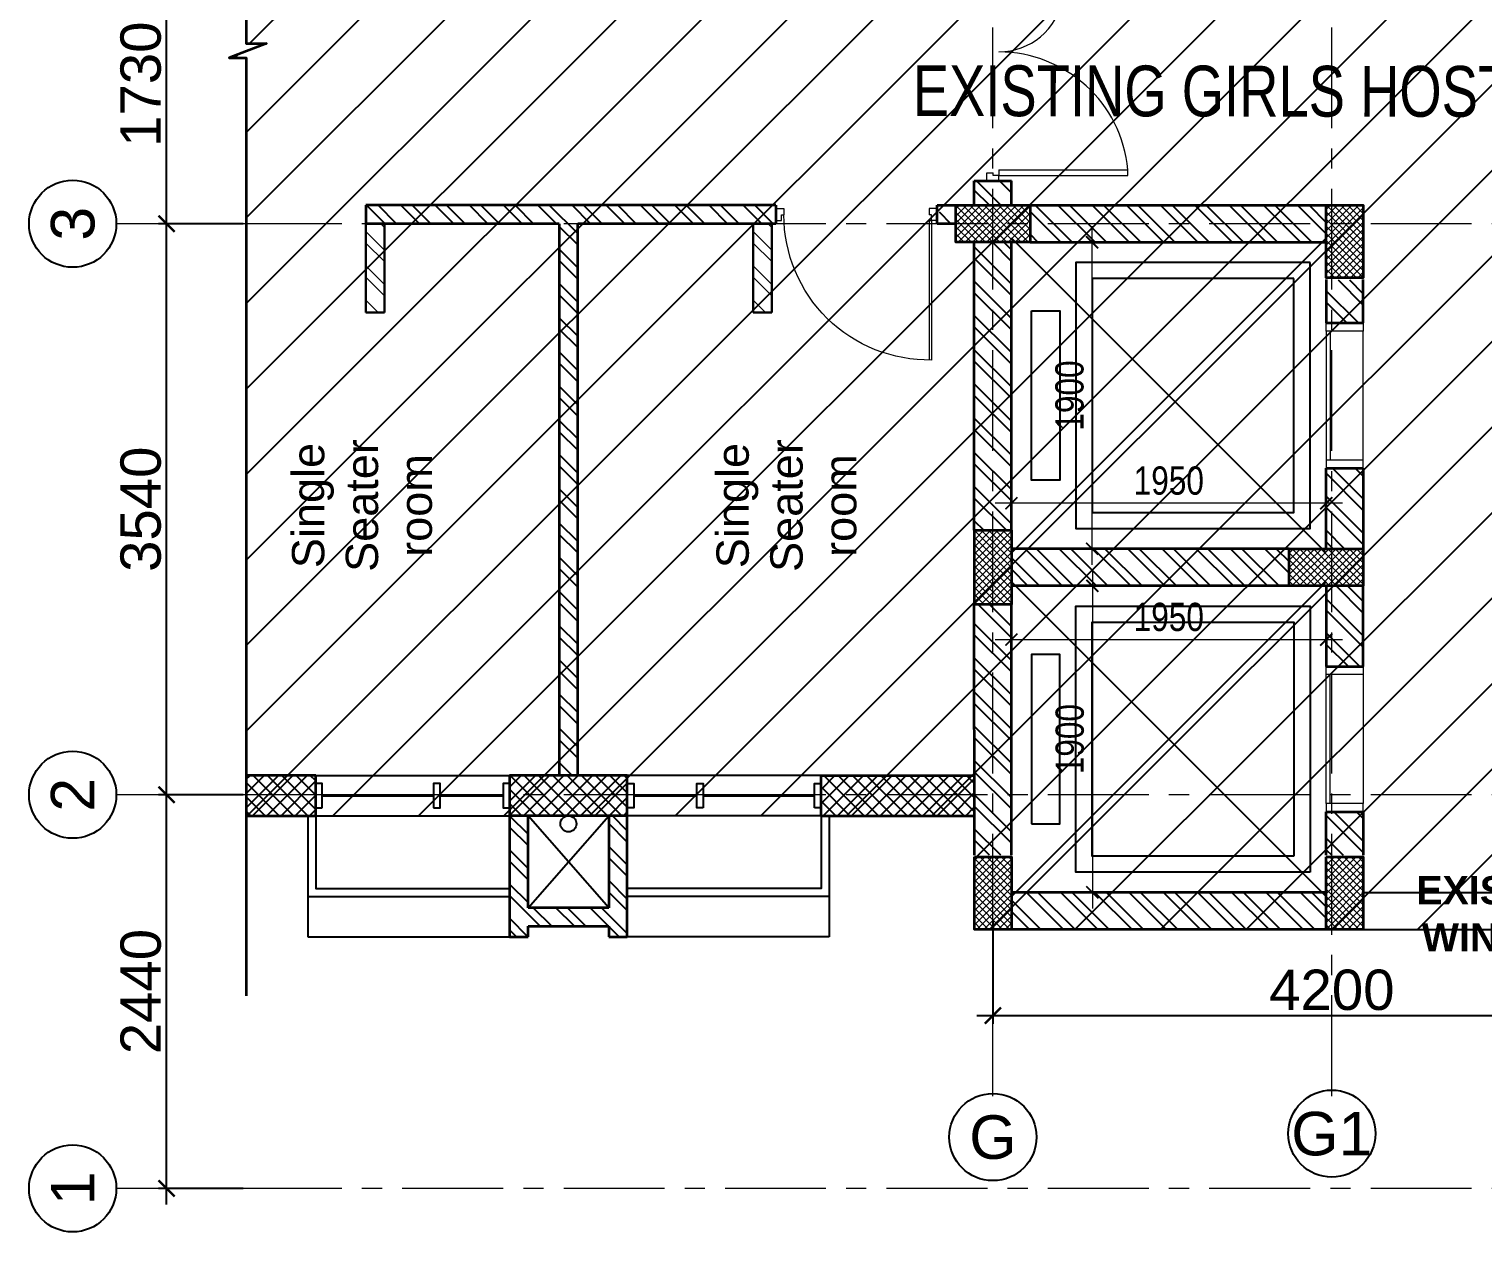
# Model space of a CAD drawing. Header units: millimetres. Extents: x -286480 to 108094, y -227925 to 10018.
# Drawn here: x -39915 to -30907, y -138449 to -130992 of the extents above; entities that cross this region are included whole.
import ezdxf
from ezdxf.enums import TextEntityAlignment as Align

# ---------------------------------------------------------------- set-up
doc = ezdxf.new("R2010")
doc.units = ezdxf.units.MM
doc.header["$LTSCALE"] = 100
doc.header["$MEASUREMENT"] = 0
doc.header["$PDMODE"] = 67
doc.linetypes.add('CENTER', pattern=[2, 1.25, -0.25, 0.25, -0.25])
doc.linetypes.add('HIDDEN', pattern=[0.375, 0.25, -0.125])
doc.layers.get('0').update_dxf_attribs({"lineweight": 25})
for name, color, linetype, lineweight in [('A-ANNO-COLUMN-HATCH', 253, 'Continuous', 9), ('A-ANNO-GRID', 251, 'CENTER', 9), ('A-ANNO-TEXT', 7, 'Continuous', 25), ('A-Detail Lines', 8, 'Continuous', 25), ('A-DOOR', 4, 'Continuous', 9), ('A-Wall Sec', 1, 'Continuous', 30), ('Anno_Labels', 7, 'Continuous', 9), ('column hatch', 12, 'Continuous', 5), ('dim', 7, 'Continuous', 13), ('S-Concrete', 1, 'Continuous', 30), ('text', 7, 'Continuous', 9), ('TEXT-MISC', 7, 'Continuous', 20), ('WALL HATCH', 24, 'Continuous', 9)]:
    doc.layers.add(name, color=color, linetype=linetype, lineweight=lineweight)
for name, color, linetype in [('A-Anno-Dims', 7, 'Continuous'), ('A-Elevation', 4, 'Continuous'), ('A-Wall Patt', 8, 'Continuous'), ('A-Window', 4, 'Continuous'), ('Anno_Frames', 7, 'Continuous'), ('DIM1', 132, 'Continuous')]:
    doc.layers.add(name, color=color, linetype=linetype)
doc.styles.add('ARIAL', font='arial.ttf', dxfattribs={"width": 0.8})
doc.styles.get("Standard").update_dxf_attribs({"font": 'sanss___.ttf'})
doc.styles.add('Tower', font='arial.ttf', dxfattribs={"height": 250})
doc.dimstyles.new('D 75', dxfattribs={"dimtxt": 175, "dimasz": 75, "dimexe": 100, "dimexo": 100, "dimgap": 50, "dimtad": 1, "dimdec": 0, "dimrnd": 5, "dimzin": 0, "dimdsep": 46, "dimtxsty": 'ARIAL', "dimblk": 'ARCHTICK', "dimcen": 0.09, "dimdle": 100, "dimclrd": 256, "dimclrt": 256, "dimadec": 0, "dimazin": 0, "dimtfac": 1, "dimtdec": 0, "dimtix": 1, "dimtofl": 0, "dimtmove": 1, "dimatfit": 3, "dimfxl": 135, "dimtolj": 1, "dimtzin": 0, "dimlwd": 9, "dimlwe": 9, "dimarcsym": 0})
doc.dimstyles.new('IIITD_WD_L @ 100', dxfattribs={"dimscale": 100, "dimtxt": 2.5, "dimasz": 1, "dimexe": 0.5, "dimexo": 0.25, "dimgap": 0.3, "dimtad": 1, "dimdec": 0, "dimrnd": 1, "dimzin": 0, "dimdsep": 46, "dimtxsty": 'Standard', "dimblk": 'ARCHTICK', "dimcen": 0.2, "dimdle": 1, "dimclrd": 8, "dimclre": 8, "dimadec": 0, "dimazin": 0, "dimtfac": 1, "dimtdec": 0, "dimtofl": 0, "dimtmove": 0, "dimatfit": 0, "dimfxl": 2, "dimtolj": 1, "dimtzin": 0, "dimlwd": -1, "dimlwe": -1, "dimarcsym": 0})

# ---------------------------------------------------------------- blocks, each defined once
blk = doc.blocks.new('Lift Door')
at = {"layer": 'A-DOOR'}
for p, q in [((-15860, -5817.2), (-15860, -6617.2)), ((-15655, -6617.2), (-15655, -5817.2)), ((-15630, -6617.2), (-15630, -5817.2))]:
    blk.add_line(p, q, dxfattribs=at)
for points in [[(-15860, -5767.2), (-15860, -5817.2), (-15630, -5817.2), (-15630, -5767.2)], [(-15860, -6667.2), (-15860, -6617.2), (-15630, -6617.2), (-15630, -6667.2)]]:
    blk.add_lwpolyline(points, dxfattribs=at)
blk = doc.blocks.new('Lift Room')
at = {"layer": 'A-Detail Lines'}
for p, q in [((-15630, 122925.3), (-13680, 124875.3)), ((-15630, 124875.3), (-13680, 122925.3))]:
    blk.add_line(p, q, dxfattribs=at)
blk.add_lwpolyline([(-15430, 124625.3), (-14180, 124625.3), (-14180, 123175.3), (-15430, 123175.3)], close=True, dxfattribs=at)
at = {"layer": 'A-Elevation'}
for points in [[(-15530, 124725.3), (-14080, 124725.3), (-14080, 123075.3), (-15530, 123075.3)], [(-13805, 124425.3), (-13980, 124425.3), (-13980, 123375.3), (-13805, 123375.3)]]:
    blk.add_lwpolyline(points, close=True, dxfattribs=at)
blk = doc.blocks.new('W 1200')
at = {"layer": 'A-Window', "linetype": 'HIDDEN', "ltscale": 100}
for p, q in [((552587.8, 7900.3), (552587.8, 9150.3)), ((552837.8, 7900.3), (552587.8, 7900.3))]:
    blk.add_line(p, q, dxfattribs=at)
at = {"layer": 'A-Window', "color": 2, "lineweight": 40}
for p, q in [((553462.8, 8720.3), (553462.8, 9110.3)), ((553462.8, 7990.3), (553462.8, 8680.3))]:
    blk.add_line(p, q, dxfattribs=at)
at = {"layer": 'A-Window', "color": 5}
for points in [[(553337.8, 7900.3), (552837.8, 7900.3), (552837.8, 9150.3)], [(553337.8, 7950.3), (552887.8, 7950.3), (552887.8, 9150.3)]]:
    blk.add_lwpolyline(points, dxfattribs=at)
at = {"layer": 'A-Window'}
for points in [[(553337.8, 7950.3), (553337.8, 9150.3)], [(553587.8, 7950.3), (553587.8, 9150.3)], [(553387.8, 8680.3), (553387.8, 8720.3), (553537.8, 8720.3), (553537.8, 8680.3), (553387.8, 8680.3)]]:
    blk.add_lwpolyline(points, dxfattribs=at)
for points in [[(553387.8, 9150.3), (553537.8, 9150.3), (553537.8, 9110.3), (553387.8, 9110.3)], [(553387.8, 7990.3), (553537.8, 7990.3), (553537.8, 7950.3), (553387.8, 7950.3)]]:
    blk.add_lwpolyline(points, close=True, dxfattribs=at)
blk = doc.blocks.new('ABL_Door_S - 1000 x 2100-11-3 Second Floor Lvl')
for p, q in [((-500, 37.5), (-450, 37.5)), ((-500, -37.5), (-500, 37.5)), ((-450, 37.5), (-450, -2.5)), ((450, 37.5), (450, -2.5)), ((500, 37.5), (450, 37.5)), ((500, -37.5), (500, 37.5)), ((-500, -37.5), (-465, -37.5)), ((-465, -2.5), (-450, -2.5)), ((-465, -37.5), (-465, -2.5)), ((-450, -37.5), (-465, -37.5)), ((465, -2.5), (450, -2.5)), ((465, -37.5), (465, -2.5)), ((500, -37.5), (465, -37.5))]:
    blk.add_line(p, q)
at = {"lineweight": 18}
for p, q in [((-465, -37.5), (-465, -902.4)), ((-450, -37.5), (-450, -902.5))]:
    blk.add_line(p, q, dxfattribs=at)
blk.add_arc((-450, -2.5), 900, 269.04503, 0)
blk = doc.blocks.new('Door 1200')
at = {"layer": 'A-DOOR', "color": 5, "lineweight": 18}
for p, q in [((524083.6, 16182.3), (524083.6, 16132.3)), ((524083.6, 16182.3), (524158.6, 16182.3)), ((524083.6, 16132.3), (524123.6, 16132.3)), ((524123.6, 16147.3), (524123.6, 16132.3)), ((524158.6, 16147.3), (524123.6, 16147.3)), ((524158.6, 16182.3), (524158.6, 16147.3)), ((524158.6, 16147.3), (524557.1, 16147.3)), ((524158.6, 16112.3), (524158.6, 16147.3)), ((524557.1, 16147.3), (524557.1, 16112.3)), ((524158.6, 16112.3), (524557.1, 16112.3)), ((524158.6, 15052.3), (524957.9, 15052.4)), ((524158.6, 15052.3), (524158.6, 15017.3)), ((524957.9, 15017.4), (524957.9, 15052.4)), ((524083.6, 15032.3), (524123.6, 15032.3)), ((524083.6, 14982.3), (524083.6, 15032.3)), ((524083.6, 14982.3), (524158.6, 14982.3)), ((524123.6, 15017.3), (524123.6, 15032.3)), ((524158.6, 15017.3), (524123.6, 15017.3)), ((524158.6, 15017.3), (524957.9, 15017.4)), ((524158.6, 14982.3), (524158.6, 15017.3))]:
    blk.add_line(p, q, dxfattribs=at)
at = {"layer": 'A-DOOR', "lineweight": 18}
for centre, radius, start, end in [((524154.5, 16192.8), 410.5, 270.56949, 348.69202), ((524156.8, 14977.8), 804.5, 5.31466, 89.87159)]:
    blk.add_arc(centre, radius, start, end, dxfattribs=at)
blk = doc.blocks.new('Grid Head')
blk.add_circle((0, 0), 3)
at = {"layer": 'Anno_Labels'}
blk.add_attdef('GRID_NAME', text='', height=3, dxfattribs=at).set_placement((0, 0), align=Align.MIDDLE_CENTER)
blk = doc.blocks.new('_ArchTick')
at = {"const_width": 0.15}
blk.add_lwpolyline([(-0.5, -0.5), (0.5, 0.5)], dxfattribs=at)
blk = doc.blocks.new('*D130')
at = {"layer": 'A-Anno-Dims', "color": 8, "transparency": 16777216}
for p, q in [((-39063.1, -138279.2), (-39063.1, -135639.2)), ((-38588.1, -135739.2), (-39113.1, -135739.2)), ((-38588.1, -138179.2), (-39113.1, -138179.2))]:
    blk.add_line(p, q, dxfattribs=at)
at = {"layer": 'Defpoints', "color": 0, "transparency": 16777216}
for p in [(-39063.1, -135739.2), (-38563.1, -135739.2), (-38563.1, -138179.2)]:
    blk.add_point(p, dxfattribs=at)
at = {"layer": 'A-Anno-Dims', "color": 8, "transparency": 16777216, "xscale": 100, "yscale": 100, "zscale": 100}
for p, rotation in [((-39063.1, -135739.2), 90), ((-39063.1, -138179.2), 270)]:
    blk.add_blockref('_ArchTick', p, dxfattribs=dict(at, rotation=rotation))
at = {"layer": 'A-Anno-Dims', "color": 0, "transparency": 16777216, "insert": (-39221.9, -136959.2), "char_height": 250, "attachment_point": 5, "rotation": 90}
blk.add_mtext('\\A1;2440', dxfattribs=at)
blk = doc.blocks.new('_Open90')
at = {"color": 0, "linetype": 'ByBlock', "lineweight": -2}
for p, q in [((0, 0), (-1, 0)), ((-0.5, 0.5), (0, 0)), ((0, 0), (-0.5, -0.5))]:
    blk.add_line(p, q, dxfattribs=at)
blk = doc.blocks.new('*D131')
at = {"layer": 'A-Anno-Dims', "color": 8, "transparency": 16777216}
for p, q in [((-39063.1, -135839.2), (-39063.1, -132099.2)), ((-38588.1, -132199.2), (-39113.1, -132199.2)), ((-38588.1, -135739.2), (-39113.1, -135739.2))]:
    blk.add_line(p, q, dxfattribs=at)
at = {"layer": 'Defpoints', "color": 0, "transparency": 16777216}
for p in [(-39063.1, -132199.2), (-38563.1, -132199.2), (-38563.1, -135739.2)]:
    blk.add_point(p, dxfattribs=at)
at = {"layer": 'A-Anno-Dims', "color": 8, "transparency": 16777216, "xscale": 100, "yscale": 100, "zscale": 100}
for p, rotation in [((-39063.1, -132199.2), 90), ((-39063.1, -135739.2), 270)]:
    blk.add_blockref('_ArchTick', p, dxfattribs=dict(at, rotation=rotation))
at = {"layer": 'A-Anno-Dims', "color": 0, "transparency": 16777216, "insert": (-39222.1, -133969.2), "char_height": 250, "attachment_point": 5, "rotation": 90}
blk.add_mtext('\\A1;3540', dxfattribs=at)
blk = doc.blocks.new('*D132')
at = {"layer": 'A-Anno-Dims', "color": 8, "transparency": 16777216}
for p, q in [((-39063.1, -132299.2), (-39063.1, -130369.2)), ((-38588.1, -130469.2), (-39113.1, -130469.2)), ((-38588.1, -132199.2), (-39113.1, -132199.2))]:
    blk.add_line(p, q, dxfattribs=at)
at = {"layer": 'Defpoints', "color": 0, "transparency": 16777216}
for p in [(-39063.1, -130469.2), (-38563.1, -130469.2), (-38563.1, -132199.2)]:
    blk.add_point(p, dxfattribs=at)
at = {"layer": 'A-Anno-Dims', "color": 8, "transparency": 16777216, "xscale": 100, "yscale": 100, "zscale": 100}
for p, rotation in [((-39063.1, -130469.2), 90), ((-39063.1, -132199.2), 270)]:
    blk.add_blockref('_ArchTick', p, dxfattribs=dict(at, rotation=rotation))
at = {"layer": 'A-Anno-Dims', "color": 0, "transparency": 16777216, "insert": (-39222.1, -131334.2), "char_height": 250, "attachment_point": 5, "rotation": 90}
blk.add_mtext('\\A1;1730', dxfattribs=at)
blk = doc.blocks.new('*D134')
at = {"layer": 'A-Anno-Dims', "color": 8, "transparency": 16777216}
for p, q in [((-33943.2, -136516.6), (-33943.2, -137158.6)), ((-29743.2, -136517.3), (-29743.2, -137158.6)), ((-29643.2, -137108.6), (-34043.2, -137108.6))]:
    blk.add_line(p, q, dxfattribs=at)
at = {"layer": 'Defpoints', "color": 0, "transparency": 16777216}
for p in [(-33943.2, -136491.6), (-29743.2, -136492.3), (-33943.2, -137108.6)]:
    blk.add_point(p, dxfattribs=at)
at = {"layer": 'A-Anno-Dims', "color": 8, "transparency": 16777216, "xscale": 100, "yscale": 100, "zscale": 100, "rotation": 180}
blk.add_blockref('_ArchTick', (-33943.2, -137108.6), dxfattribs=at)
at = {"layer": 'A-Anno-Dims', "color": 8, "transparency": 16777216, "xscale": 100, "yscale": 100, "zscale": 100}
blk.add_blockref('_ArchTick', (-29743.2, -137108.6), dxfattribs=at)
at = {"layer": 'A-Anno-Dims', "color": 0, "transparency": 16777216, "insert": (-31843.2, -136949.8), "char_height": 250, "attachment_point": 5}
blk.add_mtext('\\A1;4200', dxfattribs=at)
blk = doc.blocks.new('*D583')
at = {"layer": 'Defpoints', "color": 0, "ltscale": 0.1, "transparency": 16777216}
for p in [(-33828.5, -133931.9), (-33828.5, -134000.5, 12.8), (-31878.2, -133964.2, 12.8)]:
    blk.add_point(p, dxfattribs=at)
at = {"layer": 'dim', "color": 0, "lineweight": 9, "ltscale": 0.1, "transparency": 16777216}
for p, q in [((-33828.5, -133900.5), (-33828.5, -133831.9)), ((-31878.2, -133864.2), (-31878.2, -133831.9))]:
    blk.add_line(p, q, dxfattribs=at)
at = {"layer": 'dim', "lineweight": 9, "ltscale": 0.1, "transparency": 16777216}
blk.add_line((-31778.2, -133931.9), (-33928.5, -133931.9), dxfattribs=at)
at = {"layer": 'dim', "lineweight": 9, "ltscale": 0.1, "transparency": 16777216, "xscale": 75, "yscale": 75, "zscale": 75, "rotation": 180}
blk.add_blockref('_ArchTick', (-33828.5, -133931.9), dxfattribs=at)
at = {"layer": 'dim', "lineweight": 9, "ltscale": 0.1, "transparency": 16777216, "xscale": 75, "yscale": 75, "zscale": 75}
blk.add_blockref('_ArchTick', (-31878.2, -133931.9), dxfattribs=at)
at = {"layer": 'dim', "ltscale": 0.1, "transparency": 16777216, "insert": (-32853.3, -133792.5), "char_height": 175, "attachment_point": 5, "style": 'ARIAL'}
blk.add_mtext('\\A1;1950', dxfattribs=at)
blk = doc.blocks.new('*D584')
at = {"layer": 'Defpoints', "color": 0, "ltscale": 0.1, "transparency": 16777216}
for p in [(-33399.6, -132314.2, 12.8), (-33328.5, -132314.2), (-33399.6, -134214.2, 12.8)]:
    blk.add_point(p, dxfattribs=at)
at = {"layer": 'dim', "lineweight": 9, "ltscale": 0.1, "transparency": 16777216}
blk.add_line((-33328.5, -134314.2), (-33328.5, -132214.2), dxfattribs=at)
at = {"layer": 'dim', "color": 0, "lineweight": 9, "ltscale": 0.1, "transparency": 16777216}
for p, q in [((-33299.6, -132314.2), (-33228.5, -132314.2)), ((-33299.6, -134214.2), (-33228.5, -134214.2))]:
    blk.add_line(p, q, dxfattribs=at)
at = {"layer": 'dim', "lineweight": 9, "ltscale": 0.1, "transparency": 16777216, "xscale": 75, "yscale": 75, "zscale": 75}
for p, rotation in [((-33328.5, -132314.2), 90), ((-33328.5, -134214.2), 270)]:
    blk.add_blockref('_ArchTick', p, dxfattribs=dict(at, rotation=rotation))
at = {"layer": 'dim', "ltscale": 0.1, "transparency": 16777216, "insert": (-33467.8, -133264.2), "char_height": 175, "attachment_point": 5, "rotation": 90, "style": 'ARIAL'}
blk.add_mtext('\\A1;1900', dxfattribs=at)
blk = doc.blocks.new('*D585')
at = {"layer": 'Defpoints', "color": 0, "ltscale": 0.1, "transparency": 16777216}
for p in [(-33828.5, -134660.9, 12.8), (-31878.2, -134660.9, 12.8), (-31878.2, -134776.9)]:
    blk.add_point(p, dxfattribs=at)
at = {"layer": 'dim', "lineweight": 9, "ltscale": 0.1, "transparency": 16777216}
blk.add_line((-33928.5, -134776.9), (-31778.2, -134776.9), dxfattribs=at)
at = {"layer": 'dim', "color": 0, "lineweight": 9, "ltscale": 0.1, "transparency": 16777216}
for p, q in [((-33828.5, -134760.9), (-33828.5, -134876.9)), ((-31878.2, -134760.9), (-31878.2, -134876.9))]:
    blk.add_line(p, q, dxfattribs=at)
at = {"layer": 'dim', "lineweight": 9, "ltscale": 0.1, "transparency": 16777216, "xscale": 75, "yscale": 75, "zscale": 75, "rotation": 180}
blk.add_blockref('_ArchTick', (-33828.5, -134776.9), dxfattribs=at)
at = {"layer": 'dim', "lineweight": 9, "ltscale": 0.1, "transparency": 16777216, "xscale": 75, "yscale": 75, "zscale": 75}
blk.add_blockref('_ArchTick', (-31878.2, -134776.9), dxfattribs=at)
at = {"layer": 'dim', "ltscale": 0.1, "transparency": 16777216, "insert": (-32853.3, -134637.6), "char_height": 175, "attachment_point": 5, "style": 'ARIAL'}
blk.add_mtext('\\A1;1950', dxfattribs=at)
blk = doc.blocks.new('*D586')
at = {"layer": 'Defpoints', "color": 0, "ltscale": 0.1, "transparency": 16777216}
for p in [(-33306.2, -134444.2, 12.8), (-33327, -136344.2), (-33277.7, -136344.2, 12.8)]:
    blk.add_point(p, dxfattribs=at)
at = {"layer": 'dim', "lineweight": 9, "ltscale": 0.1, "transparency": 16777216}
blk.add_line((-33327, -134344.2), (-33327, -136444.2), dxfattribs=at)
at = {"layer": 'dim', "color": 0, "lineweight": 9, "ltscale": 0.1, "transparency": 16777216}
for p, q in [((-33406.2, -134444.2), (-33427, -134444.2)), ((-33377.7, -136344.2), (-33427, -136344.2))]:
    blk.add_line(p, q, dxfattribs=at)
at = {"layer": 'dim', "lineweight": 9, "ltscale": 0.1, "transparency": 16777216, "xscale": 75, "yscale": 75, "zscale": 75}
for p, rotation in [((-33327, -134444.2), 90), ((-33327, -136344.2), 270)]:
    blk.add_blockref('_ArchTick', p, dxfattribs=dict(at, rotation=rotation))
at = {"layer": 'dim', "ltscale": 0.1, "transparency": 16777216, "insert": (-33466.3, -135394.2), "char_height": 175, "attachment_point": 5, "rotation": 90, "style": 'ARIAL'}
blk.add_mtext('\\A1;1900', dxfattribs=at)

msp = doc.modelspace()

# ---------------------------------------------------------------- hatches: boundary and pattern name
at = {"ltscale": 0.1, "true_color": 0xbdbdbd}
h = msp.add_hatch(dxfattribs=at)
h.set_pattern_fill('ANSI31', color=9, scale=3000)
h.set_pattern_definition([(45, (250.1, -34476.76), (-265.165, 265.165), [])])
h.paths.add_polyline_path([(-38569.7, -126799.2), (-38569.7, -131082.4), (-38443.4, -131082.4), (-38675, -131170), (-38569.7, -131170), (-38569.7, -135869.2), (-34058.2, -135869.2), (-34058.2, -136574.2), (-29618.2, -136573.5), (-29618.2, -126799.3), (-33808.2, -126799.2)])
at = {"layer": 'A-Wall Patt'}
h = msp.add_hatch(dxfattribs=at)
h.set_pattern_fill('ANSI32', color=256, scale=400, angle=450, style=0)
h.set_pattern_definition([(135, (63243.24, 160182.24), (-106.06602, -106.06602), []), (135, (63243.24, 160252.96), (-106.06602, -106.06602), [])])
h.paths.add_polyline_path([(-34058.5, -134559.2), (-34058.2, -136114.2), (-33828.5, -136114.2), (-33828.5, -134559.2)])
h.paths.add_polyline_path([(-34058.5, -131934.2), (-34058.5, -132084.2), (-33828.5, -132084.2), (-33828.5, -131934.2)])
h.paths.add_polyline_path([(-34058.2, -132314.2), (-34058.5, -134099.2), (-33828.5, -134099.2), (-33828.2, -132314.2)])
h.paths.add_polyline_path([(-34276, -132084.2), (-34276, -132199.2), (-34173.2, -132199.2), (-34173.2, -132084.2)])
h.paths.add_polyline_path([(-33713.2, -132084.2), (-33713.2, -132314.2), (-31903.5, -132314.2), (-31878.2, -132288.9), (-31878.2, -132084.2)])
h.paths.add_polyline_path([(-31878.2, -132549.2), (-31878.2, -132814.2), (-31648.2, -132814.2), (-31648.2, -132549.2)])
h.paths.add_polyline_path([(-31878.2, -133714.2), (-31878.2, -134214.2), (-31648.2, -134214.2), (-31648.2, -133714.2)])
h.paths.add_polyline_path([(-31878.2, -134444.2), (-31878.2, -134944.2), (-31648.2, -134944.2), (-31648.2, -134444.2)])
h.paths.add_polyline_path([(-31878.2, -135844.2), (-31878.2, -136114.2), (-31648.2, -136114.2), (-31648.2, -135844.2)])
h.paths.add_polyline_path([(-33803.4, -136344.2), (-33828.5, -136369.2), (-33828.5, -136574.2), (-31878.2, -136574.2), (-31878.2, -136369.5), (-31903.5, -136344.2)])
h.paths.add_polyline_path([(-33803.5, -134214.2), (-33828.5, -134239.2), (-33828.5, -134419.2), (-33803.5, -134444.2), (-32108.2, -134444.2), (-32108.2, -134214.2)])
h = msp.add_hatch(dxfattribs=at)
h.set_pattern_fill('ANSI32', color=256, scale=400, angle=450, style=0)
h.set_pattern_definition([(135, (-163986.75, -647408.1), (-106.066017, -106.066017), []), (135, (-163986.75, -647337.39), (-106.066017, -106.066017), [])])
h.paths.add_polyline_path([(-36323.2, -135869.2), (-36323.2, -136439.2), (-36823.2, -136439.2), (-36823.2, -135869.2)], flags=16)
h.paths.add_polyline_path([(-36573.2, -135869.2, -1), (-36573.2, -135969.2, -1)], flags=0)
h.paths.add_polyline_path([(-36573.2, -135869.2, -1), (-36573.2, -135969.2, -1)], flags=0)
h.paths.add_polyline_path([(-36208.2, -135869.2), (-36938.2, -135869.2), (-36938.2, -136619.2), (-36823.2, -136619.2), (-36823.2, -136554.2), (-36323.2, -136554.2), (-36323.2, -136619.2), (-36208.2, -136619.2)])
h.paths.add_polyline_path([(-37828.2, -132084.2), (-37828.2, -132199.2), (-36630.7, -132199.2), (-36630.7, -135619.2), (-36515.7, -135619.2), (-36515.7, -132199.2), (-35288.2, -132199.2), (-35288.2, -132084.2)])
h = msp.add_hatch(dxfattribs=at)
h.set_pattern_fill('ANSI37', color=256, scale=500, angle=90, style=0)
h.set_pattern_definition([(135, (63243.24, 160182.245), (-44.194174, -44.194174), []), (225, (63243.24, 160182.245), (44.194174, -44.194174), [])])
h.paths.add_polyline_path([(-36208.2, -135869.2), (-36208.2, -135619.2), (-36938.2, -135619.2), (-36938.2, -135869.2)])
h.paths.add_polyline_path([(-34058.2, -135869.2), (-34058.3, -135619.2), (-35008.2, -135619.2), (-35008.2, -135869.2)])
h.paths.add_polyline_path([(-38569.7, -135619.2), (-38569.7, -135869.2), (-38138.2, -135869.2), (-38138.2, -135619.2)])
at = {"layer": 'WALL HATCH'}
h = msp.add_hatch(dxfattribs=at)
h.set_pattern_fill('ANSI32', color=256, scale=400, angle=450, style=0)
h.set_pattern_definition([(135, (-15159.93, -44254.59), (-106.06602, -106.06602), []), (135, (-15159.93, -44183.88), (-106.06602, -106.06602), [])])
h.paths.add_polyline_path([(-37713.2, -132198.9), (-37713.2, -132748.9), (-37828.2, -132748.9), (-37828.2, -132198.9)])
h = msp.add_hatch(dxfattribs=at)
h.set_pattern_fill('ANSI32', color=256, scale=400, angle=450, style=0)
h.set_pattern_definition([(135, (-12759.49, -44254.59), (-106.06602, -106.06602), []), (135, (-12759.49, -44183.88), (-106.06602, -106.06602), [])])
h.paths.add_polyline_path([(-35312.8, -132198.9), (-35312.8, -132748.9), (-35427.8, -132748.9), (-35427.8, -132198.9)])

# ---------------------------------------------------------------- linework, layer by layer
at = {"layer": 'A-ANNO-COLUMN-HATCH', "linetype": 'Continuous', "lineweight": 9, "ltscale": 0.1}
for p, q in [((-34173.2, -132107.5), (-34149.9, -132084.2)), ((-34173.2, -132151.7), (-34105.7, -132084.2)), ((-34173.2, -132195.9), (-34061.5, -132084.2)), ((-34173.2, -132240.1), (-34017.3, -132084.2)), ((-34173.2, -132284.3), (-33973.2, -132084.2)), ((-33944.3, -132314.2), (-34173.2, -132085.3)), ((-33988.5, -132314.2), (-34173.2, -132129.5)), ((-34159, -132314.2), (-33929, -132084.2)), ((-33900.1, -132314.2), (-34130.1, -132084.2)), ((-34114.8, -132314.2), (-33884.8, -132084.2)), ((-33855.9, -132314.2), (-34085.9, -132084.2)), ((-34070.6, -132314.2), (-33840.6, -132084.2)), ((-33811.7, -132314.2), (-34041.7, -132084.2)), ((-34026.4, -132314.2), (-33796.4, -132084.2)), ((-33767.5, -132314.2), (-33997.5, -132084.2)), ((-33982.2, -132314.2), (-33752.2, -132084.2)), ((-33723.3, -132314.2), (-33953.3, -132084.2)), ((-33938, -132314.2), (-33713.2, -132089.4)), ((-33713.2, -132280.1), (-33909.1, -132084.2)), ((-33893.8, -132314.2), (-33713.2, -132133.6)), ((-33713.2, -132235.9), (-33864.9, -132084.2)), ((-33713.2, -132191.7), (-33820.7, -132084.2)), ((-33713.2, -132147.5), (-33776.5, -132084.2)), ((-33713.2, -132103.3), (-33732.3, -132084.2)), ((-31878.2, -132110.6), (-31851.8, -132084.2)), ((-31878.2, -132154.8), (-31807.6, -132084.2)), ((-31878.2, -132199), (-31763.4, -132084.2)), ((-31878.2, -132243.2), (-31719.2, -132084.2)), ((-31878.2, -132287.4), (-31675.1, -132084.2)), ((-31878.2, -132331.6), (-31648.2, -132101.6)), ((-31648.2, -132356.4), (-31878.2, -132126.4)), ((-31648.2, -132312.2), (-31876.2, -132084.2)), ((-31648.2, -132268), (-31832, -132084.2)), ((-31648.2, -132223.8), (-31787.8, -132084.2)), ((-31648.2, -132179.6), (-31743.6, -132084.2)), ((-31648.2, -132135.4), (-31699.4, -132084.2)), ((-31648.2, -132091.2), (-31655.2, -132084.2)), ((-34032.7, -132314.2), (-34173.2, -132173.7)), ((-34076.8, -132314.2), (-34173.2, -132217.9)), ((-33849.6, -132314.2), (-33713.2, -132177.8)), ((-33805.4, -132314.2), (-33713.2, -132222)), ((-31878.2, -132375.8), (-31648.2, -132145.8)), ((-31648.2, -132400.6), (-31878.2, -132170.6)), ((-31878.2, -132420), (-31648.2, -132190)), ((-31648.2, -132444.8), (-31878.2, -132214.8)), ((-34121, -132314.2), (-34173.2, -132262.1)), ((-34165.2, -132314.2), (-34173.2, -132306.2)), ((-33761.2, -132314.2), (-33713.2, -132266.2)), ((-33717, -132314.2), (-33713.2, -132310.4)), ((-31878.2, -132464.1), (-31648.2, -132234.1)), ((-31648.2, -132489), (-31878.2, -132259)), ((-31878.2, -132508.3), (-31648.2, -132278.3)), ((-31648.2, -132533.1), (-31878.2, -132303.1)), ((-31691.3, -132534.2), (-31878.2, -132347.3)), ((-31735.5, -132534.2), (-31878.2, -132391.5)), ((-31859.9, -132534.2), (-31648.2, -132322.5)), ((-31815.7, -132534.2), (-31648.2, -132366.7)), ((-31771.5, -132534.2), (-31648.2, -132410.9)), ((-31779.7, -132534.2), (-31878.2, -132435.7)), ((-31823.9, -132534.2), (-31878.2, -132479.9)), ((-31727.3, -132534.2), (-31648.2, -132455.1)), ((-31683.1, -132534.2), (-31648.2, -132499.3)), ((-31868.1, -132534.2), (-31878.2, -132524.1)), ((-34058.2, -134113.8), (-34043.6, -134099.2)), ((-34058.2, -134158), (-33999.4, -134099.2)), ((-34058.2, -134202.2), (-33955.2, -134099.2)), ((-34058.2, -134246.4), (-33911, -134099.2)), ((-34058.2, -134290.6), (-33866.8, -134099.2)), ((-33828.2, -134330.6), (-34058.2, -134100.6)), ((-34058.2, -134334.8), (-33828.2, -134104.8)), ((-33828.2, -134286.4), (-34015.4, -134099.2)), ((-33828.2, -134242.2), (-33971.2, -134099.2)), ((-33828.2, -134198), (-33927, -134099.2)), ((-33828.2, -134153.8), (-33882.8, -134099.2)), ((-33828.2, -134109.7), (-33838.6, -134099.2)), ((-33828.2, -134374.8), (-34058.2, -134144.8)), ((-34058.2, -134379), (-33828.2, -134149)), ((-33828.2, -134419), (-34058.2, -134189)), ((-34058.2, -134423.2), (-33828.2, -134193.2)), ((-33828.2, -134463.2), (-34058.2, -134233.2)), ((-34058.2, -134467.4), (-33828.2, -134237.4)), ((-33828.2, -134507.4), (-34058.2, -134277.4)), ((-34058.2, -134511.6), (-33828.2, -134281.6)), ((-32108.2, -134240.9), (-32081.5, -134214.2)), ((-32108.2, -134285.1), (-32037.3, -134214.2)), ((-32108.2, -134329.3), (-31993.1, -134214.2)), ((-32108.2, -134373.5), (-31948.9, -134214.2)), ((-32108.2, -134417.7), (-31904.7, -134214.2)), ((-31902.7, -134444.2), (-32108.2, -134238.7)), ((-31946.8, -134444.2), (-32108.2, -134282.9)), ((-32090.5, -134444.2), (-31860.5, -134214.2)), ((-31858.5, -134444.2), (-32088.5, -134214.2)), ((-32046.3, -134444.2), (-31816.3, -134214.2)), ((-31814.3, -134444.2), (-32044.3, -134214.2)), ((-32002.1, -134444.2), (-31772.1, -134214.2)), ((-31770.1, -134444.2), (-32000.1, -134214.2)), ((-31957.9, -134444.2), (-31727.9, -134214.2)), ((-31725.9, -134444.2), (-31955.9, -134214.2)), ((-31913.7, -134444.2), (-31683.7, -134214.2)), ((-31681.7, -134444.2), (-31911.7, -134214.2)), ((-31869.5, -134444.2), (-31648.2, -134222.9)), ((-31648.2, -134433.5), (-31867.5, -134214.2)), ((-31825.3, -134444.2), (-31648.2, -134267.1)), ((-31648.2, -134389.3), (-31823.3, -134214.2)), ((-31648.2, -134345.1), (-31779.1, -134214.2)), ((-31648.2, -134300.9), (-31734.9, -134214.2)), ((-31648.2, -134256.7), (-31690.7, -134214.2)), ((-33828.2, -134551.6), (-34058.2, -134321.6)), ((-34058.2, -134555.8), (-33828.2, -134325.8)), ((-33864.8, -134559.2), (-34058.2, -134365.8)), ((-34017.5, -134559.2), (-33828.2, -134370)), ((-31991, -134444.2), (-32108.2, -134327.1)), ((-32035.2, -134444.2), (-32108.2, -134371.2)), ((-31781.2, -134444.2), (-31648.2, -134311.3)), ((-31737, -134444.2), (-31648.2, -134355.5)), ((-33909, -134559.2), (-34058.2, -134410)), ((-33953.2, -134559.2), (-34058.2, -134454.2)), ((-33973.3, -134559.2), (-33828.2, -134414.1)), ((-33929.1, -134559.2), (-33828.2, -134458.3)), ((-32079.4, -134444.2), (-32108.2, -134415.4)), ((-31692.8, -134444.2), (-31648.2, -134399.7)), ((-31648.6, -134444.2), (-31648.2, -134443.9)), ((-33997.4, -134559.2), (-34058.2, -134498.4)), ((-34041.6, -134559.2), (-34058.2, -134542.6)), ((-33884.9, -134559.2), (-33828.2, -134502.5)), ((-33840.7, -134559.2), (-33828.2, -134546.7)), ((-34058.2, -136146.7), (-34035, -136123.5)), ((-34058.2, -136190.9), (-33990.8, -136123.5)), ((-34058.2, -136235.1), (-33946.6, -136123.5)), ((-34058.2, -136279.3), (-33902.4, -136123.5)), ((-34058.2, -136323.5), (-33858.2, -136123.5)), ((-33828.2, -136363.6), (-34058.2, -136133.6)), ((-34058.2, -136367.7), (-33828.2, -136137.7)), ((-33828.2, -136407.8), (-34058.2, -136177.8)), ((-34058.2, -136411.9), (-33828.2, -136181.9)), ((-33828.2, -136319.4), (-34024.1, -136123.5)), ((-33828.2, -136275.2), (-33979.9, -136123.5)), ((-33828.2, -136231), (-33935.7, -136123.5)), ((-33828.2, -136186.8), (-33891.5, -136123.5)), ((-33828.2, -136142.6), (-33847.3, -136123.5)), ((-31878.2, -136132.3), (-31870.2, -136124.2)), ((-31878.2, -136176.5), (-31826, -136124.2)), ((-31878.2, -136220.7), (-31781.8, -136124.2)), ((-31878.2, -136264.8), (-31737.6, -136124.2)), ((-31878.2, -136309), (-31693.4, -136124.2)), ((-31878.2, -136353.2), (-31649.2, -136124.2)), ((-31648.2, -136378), (-31878.2, -136148)), ((-31878.2, -136397.4), (-31648.2, -136167.4)), ((-31648.2, -136422.2), (-31878.2, -136192.2)), ((-31648.2, -136333.8), (-31857.8, -136124.2)), ((-31648.2, -136289.7), (-31813.6, -136124.2)), ((-31648.2, -136245.5), (-31769.4, -136124.2)), ((-31648.2, -136201.3), (-31725.3, -136124.2)), ((-31648.2, -136157.1), (-31681.1, -136124.2)), ((-33828.2, -136451.9), (-34058.2, -136221.9)), ((-34058.2, -136456.1), (-33828.2, -136226.1)), ((-33828.2, -136496.1), (-34058.2, -136266.1)), ((-34058.2, -136500.3), (-33828.2, -136270.3)), ((-31878.2, -136441.6), (-31648.2, -136211.6)), ((-31648.2, -136466.4), (-31878.2, -136236.4)), ((-31878.2, -136485.8), (-31648.2, -136255.8)), ((-31648.2, -136510.6), (-31878.2, -136280.6)), ((-33828.2, -136540.3), (-34058.2, -136310.3)), ((-34058.2, -136544.5), (-33828.2, -136314.5)), ((-33838.5, -136574.2), (-34058.2, -136354.5)), ((-34043.7, -136574.2), (-33828.2, -136358.7)), ((-31878.2, -136530), (-31648.2, -136300)), ((-31648.2, -136554.8), (-31878.2, -136324.8)), ((-31878.2, -136574.2), (-31648.2, -136344.2)), ((-31673, -136574.2), (-31878.2, -136369)), ((-33882.7, -136574.2), (-34058.2, -136398.7)), ((-33926.9, -136574.2), (-34058.2, -136442.9)), ((-33999.5, -136574.2), (-33828.2, -136402.9)), ((-33955.3, -136574.2), (-33828.2, -136447.1)), ((-31717.2, -136574.2), (-31878.2, -136413.2)), ((-31761.4, -136574.2), (-31878.2, -136457.4)), ((-31834, -136574.2), (-31648.2, -136388.4)), ((-31789.8, -136574.2), (-31648.2, -136432.6)), ((-33971.1, -136574.2), (-34058.2, -136487.1)), ((-34015.3, -136574.2), (-34058.2, -136531.3)), ((-33911.2, -136574.2), (-33828.2, -136491.3)), ((-33867, -136574.2), (-33828.2, -136535.5)), ((-31805.6, -136574.2), (-31878.2, -136501.6)), ((-31849.8, -136574.2), (-31878.2, -136545.8)), ((-31745.6, -136574.2), (-31648.2, -136476.8)), ((-31701.4, -136574.2), (-31648.2, -136521)), ((-31657.2, -136574.2), (-31648.2, -136565.2))]:
    msp.add_line(p, q, dxfattribs=at)
at = {"layer": 'A-ANNO-GRID', "ltscale": 5}
for p, q in [((-33943.2, -137607.2, 12.8), (-33943.2, -124822.1, 12.8)), ((-31843.2, -137607.2, 12.8), (-31843.2, -124822.1, 12.8)), ((-27977.4, -132199.2, 12.8), (-39374.7, -132199.2, 12.8)), ((-27977.4, -135739.2, 12.8), (-39374.7, -135739.2, 12.8)), ((-27977.4, -138179.2, 12.8), (-39374.7, -138179.2, 12.8))]:
    msp.add_line(p, q, dxfattribs=at)
at = {"layer": 'A-Detail Lines', "ltscale": 15}
for p, q in [((-36823.2, -136439.2, 12.8), (-36323.2, -135869.2, 12.8)), ((-36323.2, -136439.2, 12.8), (-36823.2, -135869.2, 12.8))]:
    msp.add_line(p, q, dxfattribs=at)
at = {"layer": 'A-Detail Lines'}
msp.add_circle((-36573.2, -135919.2, 12.8), 50, dxfattribs=at)
at = {"layer": 'A-Elevation'}
for p, q in [((-31657.2, -136344.2), (-29857.4, -136344.2)), ((-31657.2, -136574.2), (-29857.4, -136574.2))]:
    msp.add_line(p, q, dxfattribs=at)
at = {"layer": 'A-Wall Sec', "lineweight": 35}
for p, q in [((-34058.5, -131934.2, 12.8), (-33828.5, -131934.2, 12.8)), ((-34058.5, -132084.2, 12.8), (-34058.5, -131934.2, 12.8)), ((-33828.5, -132084.2, 12.8), (-33828.5, -131934.2, 12.8)), ((-35288.2, -132084.2, 12.8), (-37828.2, -132084.2, 12.8)), ((-37828.2, -132084.2, 12.8), (-37828.2, -132199.2, 12.8)), ((-35288.2, -132084.2, 12.8), (-35288.2, -132199.2, 12.8)), ((-34288.2, -132199.2, 12.8), (-34288.2, -132084.2, 12.8)), ((-34288.2, -132084.2, 12.8), (-34173.2, -132084.2, 12.8)), ((-33713.2, -132084.2, 12.8), (-31878.2, -132084.2, 12.8)), ((-36630.7, -132199.2, 12.8), (-37828.2, -132199.2, 12.8)), ((-36630.7, -132199.2, 12.8), (-36630.7, -135619.2, 12.8)), ((-36515.7, -135619.2, 12.8), (-36515.7, -132199.2, 12.8)), ((-35288.2, -132199.2, 12.8), (-36515.7, -132199.2, 12.8)), ((-34173.2, -132199.2, 12.8), (-34288.2, -132199.2, 12.8)), ((-34058.5, -134099.2, 12.8), (-34058.5, -132314.2, 12.8)), ((-33828.5, -134099.2, 12.8), (-33828.5, -132314.2, 12.8)), ((-33713.2, -132314.2, 12.8), (-31878.2, -132314.2, 12.8)), ((-31878.2, -132544.2, 12.8), (-31878.2, -132814.2, 12.8)), ((-31648.2, -132814.2, 12.8), (-31648.2, -132544.2, 12.8)), ((-31878.2, -132814.2, 12.8), (-31648.2, -132814.2, 12.8)), ((-31878.2, -134214.2, 12.8), (-31878.2, -133714.2, 12.8)), ((-31878.2, -133714.2, 12.8), (-31648.2, -133714.2, 12.8)), ((-31648.2, -133714.2, 12.8), (-31648.2, -134214.2, 12.8)), ((-32108.2, -134214.2, 12.8), (-33828.5, -134214.2, 12.8)), ((-32108.2, -134444.2, 12.8), (-33828.5, -134444.2, 12.8)), ((-31878.2, -134444.2, 12.8), (-31878.2, -134944.2, 12.8)), ((-31648.2, -134944.2, 12.8), (-31648.2, -134444.2, 12.8)), ((-34058.2, -136114.2, 12.8), (-34058.5, -134559.2, 12.8)), ((-33828.5, -136114.2, 12.8), (-33828.5, -134559.2, 12.8)), ((-31878.2, -134944.2, 12.8), (-31648.2, -134944.2, 12.8)), ((-38138.2, -135619.2, 12.8), (-38569.7, -135619.2, 12.8)), ((-38138.2, -135869.2, 12.8), (-38138.2, -135619.2, 12.8)), ((-36208.2, -135619.2, 12.8), (-36938.2, -135619.2, 12.8)), ((-36938.2, -135619.2, 12.8), (-36938.2, -136619.2, 12.8)), ((-36208.2, -136619.2, 12.8), (-36208.2, -135619.2, 12.8)), ((-35008.2, -135869.2, 12.8), (-35008.2, -135619.2, 12.8)), ((-35008.2, -135619.2, 12.8), (-34058.5, -135619.2, 12.8)), ((-38569.7, -135869.2, 12.8), (-38138.2, -135869.2, 12.8)), ((-36208.2, -135869.2, 12.8), (-36938.2, -135869.2, 12.8)), ((-36823.2, -136439.2, 12.8), (-36823.2, -135869.2, 12.8)), ((-36323.2, -135869.2, 12.8), (-36323.2, -136439.2, 12.8)), ((-35008.2, -135869.2, 12.8), (-34058, -135869.2, 12.8)), ((-31878.2, -136114.2, 12.8), (-31878.2, -135844.2, 12.8)), ((-31878.2, -135844.2, 12.8), (-31648.2, -135844.2, 12.8)), ((-31648.2, -135844.2, 12.8), (-31648.2, -136114.2, 12.8)), ((-31878.2, -136344.2, 12.8), (-33828.5, -136344.2, 12.8)), ((-36323.2, -136439.2, 12.8), (-36823.2, -136439.2, 12.8)), ((-36823.2, -136619.2, 12.8), (-36823.2, -136554.2, 12.8)), ((-36823.2, -136554.2, 12.8), (-36323.2, -136554.2, 12.8)), ((-36323.2, -136554.2, 12.8), (-36323.2, -136619.2, 12.8)), ((-36938.2, -136619.2, 12.8), (-36823.2, -136619.2, 12.8)), ((-36323.2, -136619.2, 12.8), (-36208.2, -136619.2, 12.8)), ((-31878.2, -136574.2, 12.8), (-33828.5, -136574.2, 12.8))]:
    msp.add_line(p, q, dxfattribs=at)
at = {"layer": 'A-Wall Sec'}
for p, q in [((-37828.2, -132198.9, 12.8), (-37828.2, -132748.9, 12.8)), ((-37713.2, -132198.9, 12.8), (-37713.2, -132748.9, 12.8)), ((-35427.8, -132198.9, 12.8), (-35427.8, -132748.9, 12.8)), ((-35312.8, -132198.9, 12.8), (-35312.8, -132748.9, 12.8)), ((-37713.2, -132748.9, 12.8), (-37828.2, -132748.9, 12.8)), ((-35312.8, -132748.9, 12.8), (-35427.8, -132748.9, 12.8))]:
    msp.add_line(p, q, dxfattribs=at)
at = {"layer": 'DIM1', "ltscale": 0.5}
msp.add_line((-31648.2, -136574.2, 12.8), (-29868.2, -136573.5, 0.4), dxfattribs=at)
at = {"layer": 'S-Concrete', "lineweight": 35, "elevation": 12.8}
for points in [[(-33713.2, -132084.2), (-33713.2, -132314.2), (-34173.2, -132314.2), (-34173.2, -132084.2), (-33713.2, -132084.2)], [(-31878.2, -132084.2), (-31648.2, -132084.2), (-31648.2, -132534.2), (-31878.2, -132534.2), (-31878.2, -132084.2)], [(-34058.2, -134099.2), (-33828.2, -134099.2), (-33828.2, -134559.2), (-34058.2, -134559.2), (-34058.2, -134099.2)], [(-32108.2, -134444.2), (-32108.2, -134214.2), (-31648.2, -134214.2), (-31648.2, -134444.2), (-32108.2, -134444.2)], [(-34058.2, -136123.5), (-33828.2, -136123.5), (-33828.2, -136574.2), (-34058.2, -136574.2), (-34058.2, -136123.5)], [(-31878.2, -136124.2), (-31648.2, -136124.2), (-31648.2, -136574.2), (-31878.2, -136574.2), (-31878.2, -136124.2)]]:
    msp.add_lwpolyline(points, dxfattribs=at)
at = {"layer": 'TEXT-MISC', "lineweight": 35, "elevation": 12.8}
msp.add_lwpolyline([(-38569.7, -126370.4), (-38569.7, -131082.4), (-38443.4, -131082.4), (-38675, -131170), (-38569.7, -131170), (-38569.7, -136986.5)], dxfattribs=at)

# ---------------------------------------------------------------- block references
at = {"layer": 'A-Detail Lines', "xscale": -1}
msp.add_blockref('Lift Room', (-47508.5, -257164.5, 12.8), dxfattribs=at)
at = {"layer": 'A-Detail Lines', "rotation": 180}
msp.add_blockref('Lift Room', (-47508.5, -11493.9, 12.8), dxfattribs=at)
at = {"layer": 'A-DOOR', "xscale": -1}
for name, p in [('ABL_Door_S - 1000 x 2100-11-3 Second Floor Lvl', (-34788.2, -132141.7, 12.8)), ('Lift Door', (-47508.2, -129177, 12.8))]:
    msp.add_blockref(name, p, dxfattribs=at)
at = {"layer": 'A-DOOR', "rotation": 180}
msp.add_blockref('Lift Door', (-47508.2, -139481.5, 12.8), dxfattribs=at)
at = {"layer": 'Anno_Frames'}
ref = msp.add_blockref('Grid Head', (-39644.7, -132199.2, 12.8), dxfattribs=dict(at, xscale=90, yscale=90, zscale=90, rotation=90))
ref.add_attrib('GRID_NAME', '3', dxfattribs={"layer": '0', "height": 270, "rotation": 90}).set_placement((-39644.7, -132199.2, 12.8), align=Align.MIDDLE_CENTER)
ref = msp.add_blockref('Grid Head', (-39644.7, -135739.2, 12.8), dxfattribs=dict(at, xscale=90, yscale=90, zscale=90, rotation=90))
ref.add_attrib('GRID_NAME', '2', dxfattribs={"layer": '0', "height": 270, "rotation": 90}).set_placement((-39644.7, -135739.2, 12.8), align=Align.MIDDLE_CENTER)
ref = msp.add_blockref('Grid Head', (-33943.2, -137861.2, 12.8), dxfattribs=dict(at, xscale=90, yscale=90, zscale=90))
ref.add_attrib('GRID_NAME', 'G', dxfattribs={"layer": '0', "height": 270}).set_placement((-33943.2, -137861.2, 12.8), align=Align.MIDDLE_CENTER)
ref = msp.add_blockref('Grid Head', (-31843.2, -137839.7, 12.8), dxfattribs=dict(at, xscale=90, yscale=90, zscale=90))
ref.add_attrib('GRID_NAME', 'G1', dxfattribs={"layer": '0', "height": 270}).set_placement((-31843.2, -137839.7, 12.8), align=Align.MIDDLE_CENTER)
ref = msp.add_blockref('Grid Head', (-39644.7, -138179.2, 12.8), dxfattribs=dict(at, xscale=90, yscale=90, zscale=90, rotation=90))
ref.add_attrib('GRID_NAME', '1', dxfattribs={"layer": '0', "height": 270, "rotation": 90}).set_placement((-39644.7, -138179.2, 12.8), align=Align.MIDDLE_CENTER)
at = {"layer": 'column hatch'}
msp.add_blockref('Door 1200', (-558064.6, -146916.6, 12.8), dxfattribs=at)
at = {"layer": 'column hatch', "xscale": -1, "rotation": 270}
msp.add_blockref('W 1200', (-46088.5, -689207.1, 12.8), dxfattribs=at)
at = {"layer": 'column hatch', "rotation": 90}
msp.add_blockref('W 1200', (-27057.9, -689207.1, 12.8), dxfattribs=at)

# ---------------------------------------------------------------- texts
at = {"layer": 'A-ANNO-TEXT', "color": 1, "true_color": 0xf50000, "insert": (-30750, -136478.3, -18.3), "char_height": 150, "width": 2908.602, "attachment_point": 5, "style": 'Tower'}
msp.add_mtext('{\\fArial|b1|i0|c0|p34;\\H1.1667x;EXISTING\\PWINDOW}', dxfattribs=at)
at = {"layer": 'text', "extrusion": (0.000128522, 0.002858, 0.999996), "insert": (-32379.7, -131219.5, -59.6), "char_height": 315, "width": 11411.79, "attachment_point": 2, "text_direction": (0.999999, -0.001305, -0.000125), "style": 'ARIAL'}
msp.add_mtext('{\\fCentury Gothic|b0|i0|c0|p34;EXISTING GIRLS HOSTEL }', dxfattribs=at)
at = {"layer": 'text', "lineweight": 35, "char_height": 200, "width": 1506.419, "attachment_point": 5, "rotation": 90}
for insert in [(-37851, -133946, 12.8), (-35221, -133946.4, 12.8)]:
    msp.add_mtext('Single Seater room', dxfattribs=dict(at, insert=insert))

# ---------------------------------------------------------------- dimensions: what is measured, and where the dimension line sits
at = {"layer": 'A-Anno-Dims'}
for base, p1, p2, override, picture, middle in [((-39063.1, -130469.2, 12.8), (-38563.1, -132199.2, 12.8), (-38563.1, -130469.2, 12.8), {"dimtmove": 1, "dimldrblk": 'Open90', "dimarcsym": 1}, '*D132', (-39222.1, -131334.2, 12.8)), ((-39063.1, -132199.2, 12.8), (-38563.1, -135739.2, 12.8), (-38563.1, -132199.2, 12.8), {"dimtmove": 1, "dimldrblk": 'Open90', "dimarcsym": 1}, '*D131', (-39222.1, -133969.2, 12.8)), ((-39063.1, -135739.2, 12.8), (-38563.1, -138179.2, 12.8), (-38563.1, -135739.2, 12.8), {"dimldrblk": 'Open90', "dimarcsym": 1}, '*D130', (-39221.9, -136959.2, 12.8))]:
    dim = msp.add_linear_dim(base=base, p1=p1, p2=p2, angle=90, dimstyle='IIITD_WD_L @ 100', override=override, dxfattribs=at)
    dim.commit()
    dim.dimension.update_dxf_attribs({"geometry": picture, "text_midpoint": middle})
dim = msp.add_linear_dim(base=(-33943.2, -137108.6, 12.8), p1=(-29743.2, -136492.3, 12.8), p2=(-33943.2, -136491.6, 12.8), dimstyle='IIITD_WD_L @ 100', override={"dimldrblk": 'Open90', "dimfxl": 300, "dimarcsym": 1}, dxfattribs=at)
dim.commit()
dim.dimension.update_dxf_attribs({"geometry": '*D134', "text_midpoint": (-31843.2, -136949.8, 12.8)})
at = {"layer": 'dim', "ltscale": 0.1}
for base, p1, p2, picture, middle in [((-33328.5, -132314.2), (-33399.6, -134214.2, 12.8), (-33399.6, -132314.2, 12.8), '*D584', (-33467.8, -133264.2)), ((-33327, -136344.2), (-33306.2, -134444.2, 12.8), (-33277.7, -136344.2, 12.8), '*D586', (-33466.3, -135394.2))]:
    dim = msp.add_linear_dim(base=base, p1=p1, p2=p2, angle=90, dimstyle='D 75', dxfattribs=at)
    dim.commit()
    dim.dimension.update_dxf_attribs({"geometry": picture, "text_midpoint": middle})
for base, p1, p2, picture, middle in [((-33828.5, -133931.9), (-31878.2, -133964.2, 12.8), (-33828.5, -134000.5, 12.8), '*D583', (-32853.3, -133792.5)), ((-31878.2, -134776.9), (-33828.5, -134660.9, 12.8), (-31878.2, -134660.9, 12.8), '*D585', (-32853.3, -134637.6))]:
    dim = msp.add_linear_dim(base=base, p1=p1, p2=p2, dimstyle='D 75', dxfattribs=at)
    dim.commit()
    dim.dimension.update_dxf_attribs({"geometry": picture, "text_midpoint": middle})

doc.saveas('drawing.dxf')
